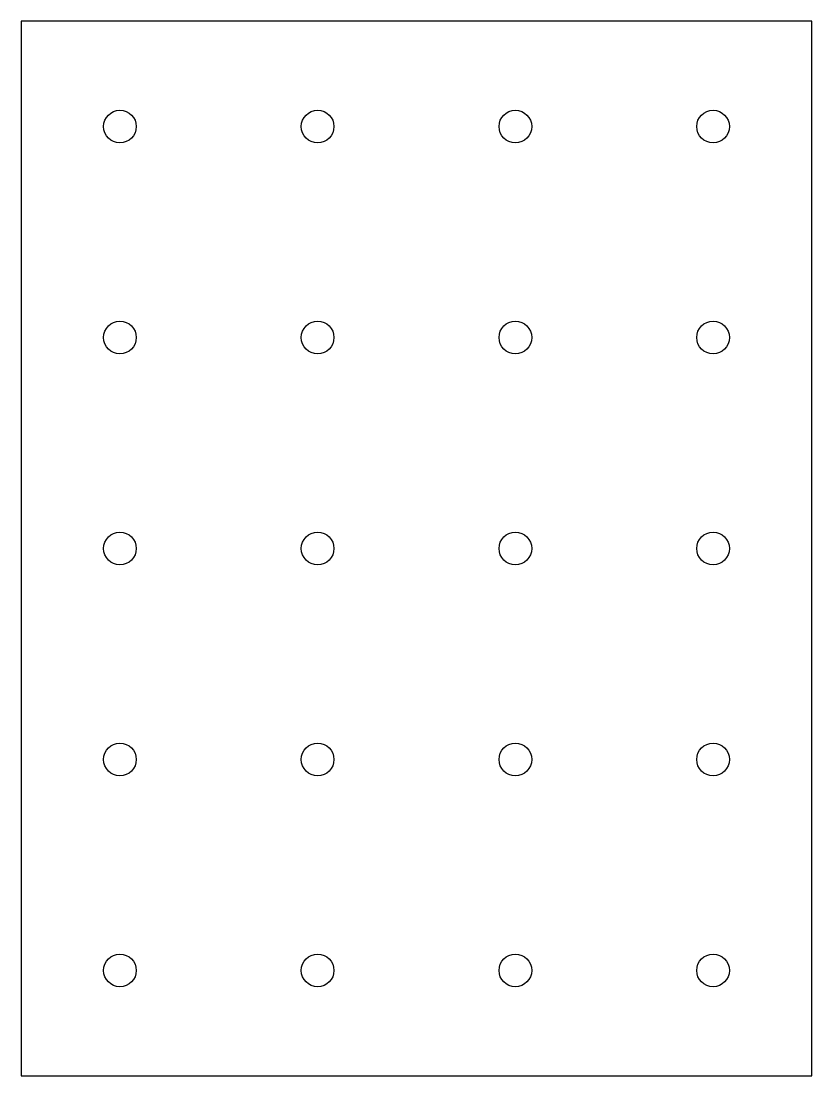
# Model space of a CAD drawing. Header units: millimetres. Extents: x -75 to 75, y -100 to 100.
import ezdxf

# ---------------------------------------------------------------- set-up
doc = ezdxf.new("R2010")
doc.units = ezdxf.units.MM

msp = doc.modelspace()

# ---------------------------------------------------------------- linework, layer by layer
msp.add_lwpolyline([(-75, -100), (75, -100), (75, 100), (-75, 100)], close=True)
for centre in [(-56.25, 80), (-18.75, 80), (18.75, 80), (56.25, 80), (-56.25, 40), (-18.75, 40), (18.75, 40), (56.25, 40), (-56.25, 0), (-18.75, 0), (18.75, 0), (56.25, 0), (-56.25, -40), (-18.75, -40), (18.75, -40), (56.25, -40), (-56.25, -80), (-18.75, -80), (18.75, -80), (56.25, -80)]:
    msp.add_circle(centre, 3.1)

doc.saveas('drawing.dxf')
